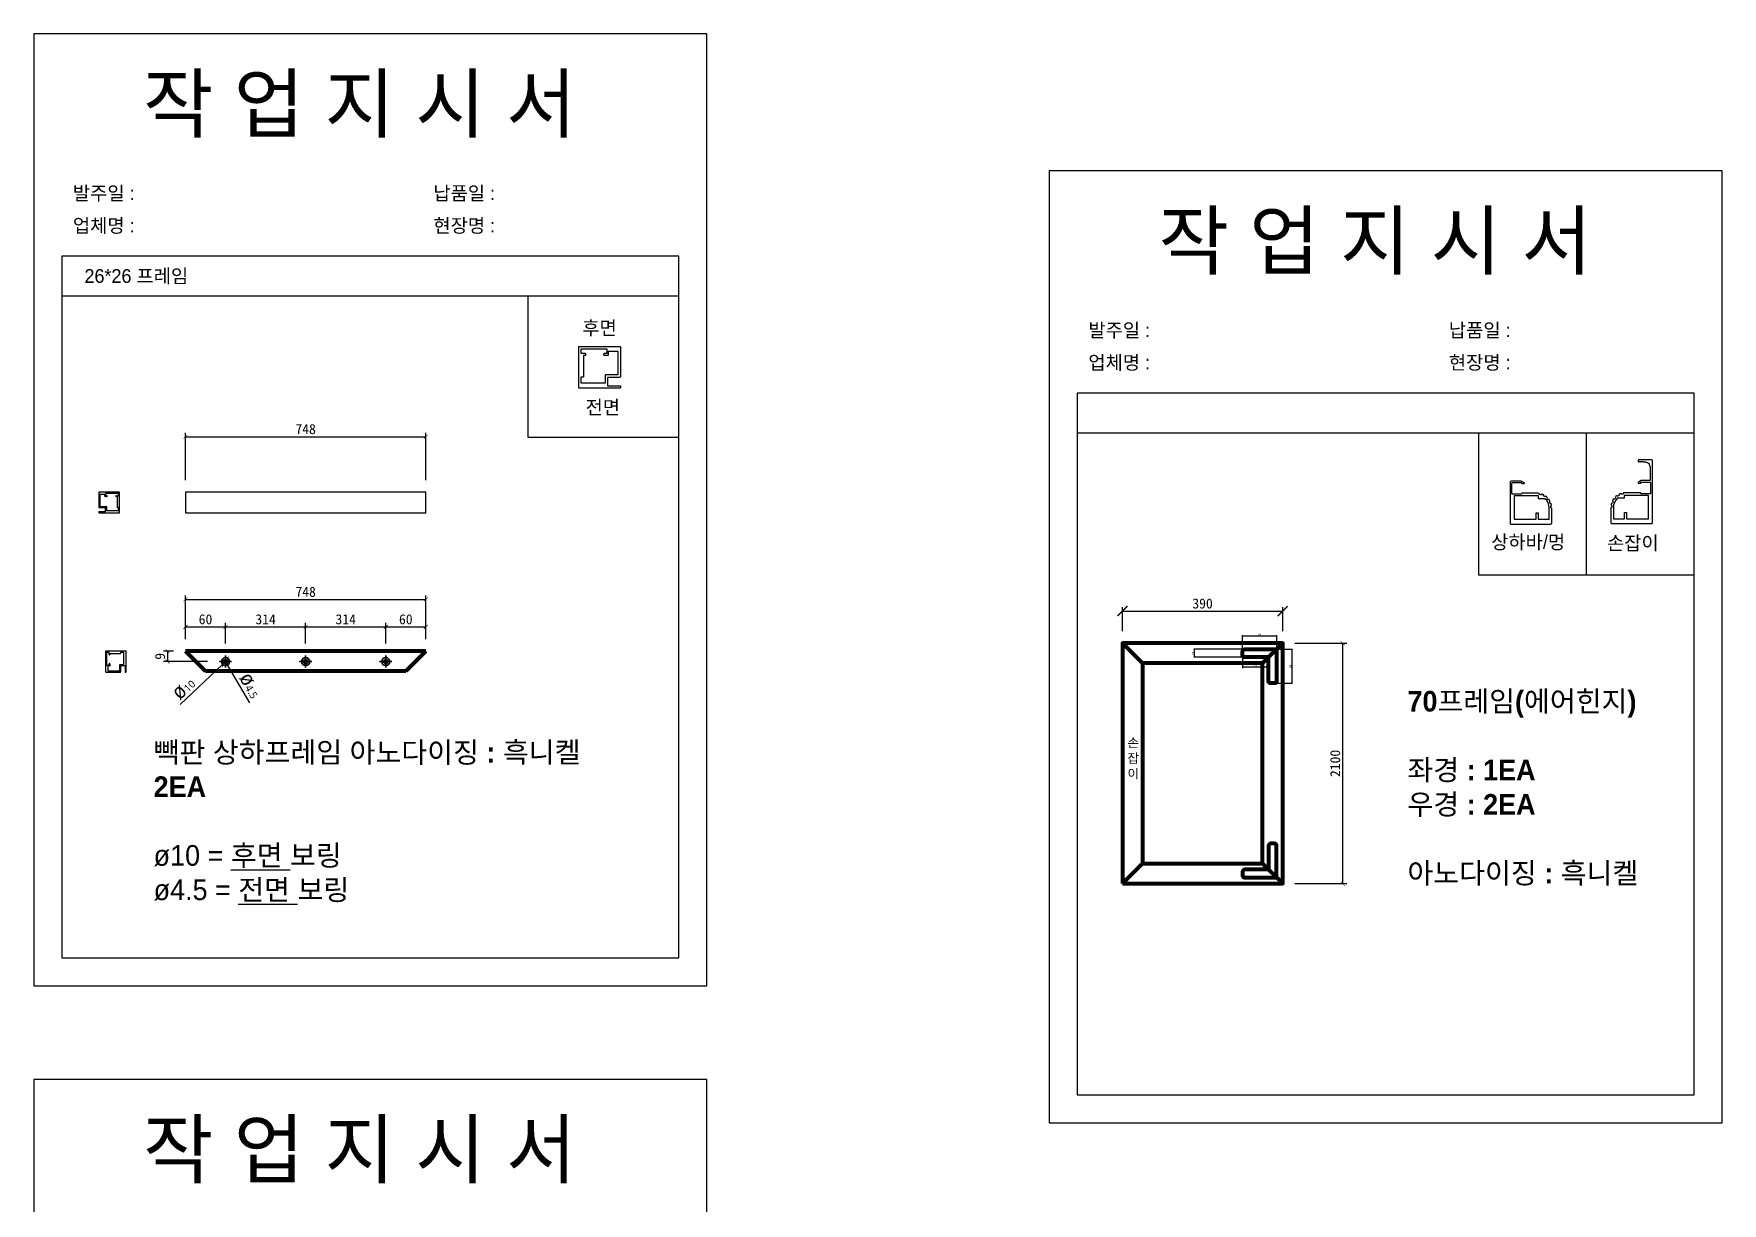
# Model space of a CAD drawing. Header units: millimetres. Extents: x -44117 to 256353, y -2095463 to 65325.
# Drawn here: x 122887 to 127102, y 25010 to 27929 of the extents above; entities that cross this region are included whole.
import ezdxf

# ---------------------------------------------------------------- set-up
doc = ezdxf.new("R2010")
doc.units = ezdxf.units.MM
doc.header["$LTSCALE"] = 10
doc.layers.add('Layer1', color=7, linetype='Continuous', lineweight=70)
doc.dimstyles.new('ISO-25', dxfattribs={"dimtxt": 2.5, "dimasz": 2.5, "dimexe": 1, "dimexo": 1, "dimtad": 1, "dimtxsty": 'Standard', "dimblk": 'ARCHTICK', "dimcen": 2.5, "dimadec": 0, "dimazin": 0, "dimtfac": 1, "dimtmove": 0, "dimatfit": 3, "dimfxl": 0, "dimarcsym": 0})

# ---------------------------------------------------------------- blocks, each defined once
blk = doc.blocks.new('_ArchTick')
at = {"color": 0, "linetype": 'ByBlock', "const_width": 0.15}
blk.add_lwpolyline([(-0.5, -0.5), (0.5, 0.5)], dxfattribs=at)
blk = doc.blocks.new('*D1861')
at = {"color": 0, "lineweight": -2}
for p, q in [((123265.8, 26418.1), (123265.8, 26458.7)), ((123265.8, 26448.7), (123365.8, 26448.7)), ((123365.8, 26407.1), (123365.8, 26458.7))]:
    blk.add_line(p, q, dxfattribs=at)
at = {"layer": 'Defpoints', "color": 0}
for p in [(123365.8, 26448.7), (123265.8, 26388.1), (123365.8, 26377.1)]:
    blk.add_point(p, dxfattribs=at)
at = {"color": 0, "lineweight": -2, "xscale": 10, "yscale": 10, "zscale": 10, "rotation": 180}
blk.add_blockref('_ArchTick', (123265.8, 26448.7), dxfattribs=at)
at = {"color": 0, "lineweight": -2, "xscale": 10, "yscale": 10, "zscale": 10}
blk.add_blockref('_ArchTick', (123365.8, 26448.7), dxfattribs=at)
at = {"color": 0, "insert": (123315.8, 26467.5), "char_height": 25, "attachment_point": 5}
blk.add_mtext('60', dxfattribs=at)
blk = doc.blocks.new('*D1862')
at = {"color": 0, "lineweight": -2}
for p, q in [((123265.8, 26418.1), (123265.8, 26527.3)), ((123265.8, 26517.3), (123865.8, 26517.3)), ((123865.8, 26418.1), (123865.8, 26527.3))]:
    blk.add_line(p, q, dxfattribs=at)
at = {"layer": 'Defpoints', "color": 0}
for p in [(123865.8, 26517.3), (123265.8, 26388.1), (123865.8, 26388.1)]:
    blk.add_point(p, dxfattribs=at)
at = {"color": 0, "lineweight": -2, "xscale": 10, "yscale": 10, "zscale": 10, "rotation": 180}
blk.add_blockref('_ArchTick', (123265.8, 26517.3), dxfattribs=at)
at = {"color": 0, "lineweight": -2, "xscale": 10, "yscale": 10, "zscale": 10}
blk.add_blockref('_ArchTick', (123865.8, 26517.3), dxfattribs=at)
at = {"color": 0, "insert": (123565.8, 26536), "char_height": 25, "attachment_point": 5}
blk.add_mtext('748', dxfattribs=at)
blk = doc.blocks.new('*D1863')
at = {"color": 0, "lineweight": -2}
for p, q in [((123252.8, 26255), (123358.5, 26355.2)), ((123373, 26369), (123358.5, 26355.2)), ((123373, 26369), (123373, 26369))]:
    blk.add_line(p, q, dxfattribs=at)
at = {"layer": 'Defpoints', "color": 0}
for p in [(123358.5, 26355.2), (123373, 26369)]:
    blk.add_point(p, dxfattribs=at)
at = {"color": 0, "lineweight": -2, "xscale": 10, "yscale": 10, "zscale": 10}
for p, rotation in [((123358.5, 26355.2), 43.48065296218906), ((123373, 26369), 223.4806529621891)]:
    blk.add_blockref('_ArchTick', p, dxfattribs=dict(at, rotation=rotation))
at = {"color": 0, "insert": (123259.7, 26297.2), "char_height": 25, "attachment_point": 5, "rotation": 43.4807}
blk.add_mtext('{\\fGulim|b0|i0|c129|p50;\\H1.4583x;ø\\fMalgun Gothic|b0|i0|c129|p50;\\H0.51429x;10}', dxfattribs=at)
blk = doc.blocks.new('*D1864')
at = {"color": 0, "lineweight": -2}
for p, q in [((123363.3, 26366.4), (123363.3, 26366.4)), ((123363.3, 26366.4), (123368.3, 26357.8)), ((123426.1, 26259.2), (123368.3, 26357.8))]:
    blk.add_line(p, q, dxfattribs=at)
at = {"layer": 'Defpoints', "color": 0}
for p in [(123363.3, 26366.4), (123368.3, 26357.8)]:
    blk.add_point(p, dxfattribs=at)
at = {"color": 0, "lineweight": -2, "xscale": 10, "yscale": 10, "zscale": 10}
for p, rotation in [((123363.3, 26366.4), 300.3861059706713), ((123368.3, 26357.8), 120.3861059706713)]:
    blk.add_blockref('_ArchTick', p, dxfattribs=dict(at, rotation=rotation))
at = {"color": 0, "insert": (123430, 26303.8), "char_height": 25, "attachment_point": 5, "rotation": 300.3861}
blk.add_mtext('{\\fGulim|b0|i0|c129|p50;\\H1.4583x;ø\\fMalgun Gothic|b0|i0|c129|p50;\\H0.51429x;4.5}', dxfattribs=at)
blk = doc.blocks.new('*D1868')
at = {"color": 0, "lineweight": -2}
for p, q in [((123365.8, 26407.1), (123365.8, 26458.7)), ((123365.8, 26448.7), (123565.8, 26448.7)), ((123565.8, 26407.1), (123565.8, 26458.7))]:
    blk.add_line(p, q, dxfattribs=at)
at = {"layer": 'Defpoints', "color": 0}
for p in [(123565.8, 26448.7), (123365.8, 26377.1), (123565.8, 26377.1)]:
    blk.add_point(p, dxfattribs=at)
at = {"color": 0, "lineweight": -2, "xscale": 10, "yscale": 10, "zscale": 10, "rotation": 180}
blk.add_blockref('_ArchTick', (123365.8, 26448.7), dxfattribs=at)
at = {"color": 0, "lineweight": -2, "xscale": 10, "yscale": 10, "zscale": 10}
blk.add_blockref('_ArchTick', (123565.8, 26448.7), dxfattribs=at)
at = {"color": 0, "insert": (123465.8, 26467.5), "char_height": 25, "attachment_point": 5}
blk.add_mtext('314', dxfattribs=at)
blk = doc.blocks.new('*D1869')
at = {"color": 0, "lineweight": -2}
for p, q in [((123565.8, 26407.1), (123565.8, 26458.7)), ((123565.8, 26448.7), (123765.8, 26448.7)), ((123765.8, 26407.1), (123765.8, 26458.7))]:
    blk.add_line(p, q, dxfattribs=at)
at = {"layer": 'Defpoints', "color": 0}
for p in [(123765.8, 26448.7), (123565.8, 26377.1), (123765.8, 26377.1)]:
    blk.add_point(p, dxfattribs=at)
at = {"color": 0, "lineweight": -2, "xscale": 10, "yscale": 10, "zscale": 10, "rotation": 180}
blk.add_blockref('_ArchTick', (123565.8, 26448.7), dxfattribs=at)
at = {"color": 0, "lineweight": -2, "xscale": 10, "yscale": 10, "zscale": 10}
blk.add_blockref('_ArchTick', (123765.8, 26448.7), dxfattribs=at)
at = {"color": 0, "insert": (123665.8, 26467.5), "char_height": 25, "attachment_point": 5}
blk.add_mtext('314', dxfattribs=at)
blk = doc.blocks.new('*D1870')
at = {"color": 0, "lineweight": -2}
for p, q in [((123765.8, 26407.1), (123765.8, 26458.7)), ((123765.8, 26448.7), (123865.8, 26448.7)), ((123865.8, 26418.1), (123865.8, 26458.7))]:
    blk.add_line(p, q, dxfattribs=at)
at = {"layer": 'Defpoints', "color": 0}
for p in [(123865.8, 26448.7), (123865.8, 26388.1), (123765.8, 26377.1)]:
    blk.add_point(p, dxfattribs=at)
at = {"color": 0, "lineweight": -2, "xscale": 10, "yscale": 10, "zscale": 10, "rotation": 180}
blk.add_blockref('_ArchTick', (123765.8, 26448.7), dxfattribs=at)
at = {"color": 0, "lineweight": -2, "xscale": 10, "yscale": 10, "zscale": 10}
blk.add_blockref('_ArchTick', (123865.8, 26448.7), dxfattribs=at)
at = {"color": 0, "insert": (123815.8, 26467.5), "char_height": 25, "attachment_point": 5}
blk.add_mtext('60', dxfattribs=at)
blk = doc.blocks.new('*D1885')
at = {"color": 0, "lineweight": -2}
for p, q in [((123235.8, 26388.1), (123211.2, 26388.1)), ((123221.2, 26388.1), (123221.2, 26362.1)), ((123320.8, 26362.1), (123211.2, 26362.1))]:
    blk.add_line(p, q, dxfattribs=at)
at = {"layer": 'Defpoints', "color": 0}
for p in [(123265.8, 26388.1), (123221.2, 26362.1), (123350.8, 26362.1)]:
    blk.add_point(p, dxfattribs=at)
at = {"color": 0, "lineweight": -2, "xscale": 10, "yscale": 10, "zscale": 10}
for p, rotation in [((123221.2, 26388.1), 90), ((123221.2, 26362.1), 270)]:
    blk.add_blockref('_ArchTick', p, dxfattribs=dict(at, rotation=rotation))
at = {"color": 0, "insert": (123202.5, 26375.1), "char_height": 25, "attachment_point": 5, "rotation": 90}
blk.add_mtext('9', dxfattribs=at)
blk = doc.blocks.new('*D1887')
at = {"color": 0, "lineweight": -2}
for p, q in [((123265.8, 26815), (123265.8, 26933.4)), ((123265.8, 26923.4), (123865.8, 26923.4)), ((123865.8, 26815), (123865.8, 26933.4))]:
    blk.add_line(p, q, dxfattribs=at)
at = {"layer": 'Defpoints', "color": 0}
for p in [(123865.8, 26923.4), (123265.8, 26785), (123865.8, 26785)]:
    blk.add_point(p, dxfattribs=at)
at = {"color": 0, "lineweight": -2, "xscale": 10, "yscale": 10, "zscale": 10, "rotation": 180}
blk.add_blockref('_ArchTick', (123265.8, 26923.4), dxfattribs=at)
at = {"color": 0, "lineweight": -2, "xscale": 10, "yscale": 10, "zscale": 10}
blk.add_blockref('_ArchTick', (123865.8, 26923.4), dxfattribs=at)
at = {"color": 0, "insert": (123565.8, 26942.2), "char_height": 25, "attachment_point": 5}
blk.add_mtext('748', dxfattribs=at)
blk = doc.blocks.new('*D1933')
at = {"color": 0, "lineweight": -2}
for p, q in [((125604.8, 26437.9), (125604.8, 26498.2)), ((125604.8, 26488.2), (126004.8, 26488.2)), ((126004.8, 26437.9), (126004.8, 26498.2))]:
    blk.add_line(p, q, dxfattribs=at)
at = {"layer": 'Defpoints', "color": 0}
for p in [(126004.8, 26488.2), (125604.8, 26407.9), (126004.8, 26407.9)]:
    blk.add_point(p, dxfattribs=at)
at = {"color": 0, "lineweight": -2, "xscale": 25, "yscale": 25, "zscale": 25, "rotation": 180}
blk.add_blockref('_ArchTick', (125604.8, 26488.2), dxfattribs=at)
at = {"color": 0, "lineweight": -2, "xscale": 25, "yscale": 25, "zscale": 25}
blk.add_blockref('_ArchTick', (126004.8, 26488.2), dxfattribs=at)
at = {"color": 0, "insert": (125804.8, 26506.9), "char_height": 25, "attachment_point": 5}
blk.add_mtext('390', dxfattribs=at)
blk = doc.blocks.new('*D1934')
at = {"color": 0, "lineweight": -2}
for p, q in [((126034.8, 26407.9), (126164.8, 26407.9)), ((126154.8, 25807.9), (126154.8, 26407.9)), ((126034.8, 25807.9), (126164.8, 25807.9))]:
    blk.add_line(p, q, dxfattribs=at)
at = {"layer": 'Defpoints', "color": 0}
for p in [(126004.8, 26407.9), (126154.8, 26407.9), (126004.8, 25807.9)]:
    blk.add_point(p, dxfattribs=at)
at = {"color": 0, "lineweight": -2, "xscale": 10, "yscale": 10, "zscale": 10}
for p, rotation in [((126154.8, 26407.9), 90), ((126154.8, 25807.9), 270)]:
    blk.add_blockref('_ArchTick', p, dxfattribs=dict(at, rotation=rotation))
at = {"color": 0, "insert": (126136, 26107.9), "char_height": 25, "attachment_point": 5, "rotation": 90}
blk.add_mtext('2100', dxfattribs=at)
blk = doc.blocks.new('*D2857')
at = {"color": 0, "lineweight": -2}
for p, q in [((125966.8, 26392.9), (125783, 26392.9)), ((125785, 26372.9), (125785, 26392.9)), ((125966.8, 26372.9), (125783, 26372.9))]:
    blk.add_line(p, q, dxfattribs=at)
at = {"layer": 'Defpoints', "color": 0}
for p in [(125785, 26392.9), (125969.8, 26392.9), (125969.8, 26372.9)]:
    blk.add_point(p, dxfattribs=at)
at = {"color": 0, "lineweight": -2, "xscale": 2, "yscale": 2, "zscale": 2}
for p, rotation in [((125785, 26392.9), 90), ((125785, 26372.9), 270)]:
    blk.add_blockref('_ArchTick', p, dxfattribs=dict(at, rotation=rotation))
at = {"color": 0, "insert": (125781.2, 26382.9), "char_height": 5, "attachment_point": 5, "rotation": 90}
blk.add_mtext('20', dxfattribs=at)
blk = doc.blocks.new('*D2858')
at = {"color": 0, "lineweight": -2}
for p, q in [((125904.8, 26390.9), (125904.8, 26427.8)), ((125989.8, 26425.8), (125904.8, 26425.8)), ((125989.8, 26395.9), (125989.8, 26427.8))]:
    blk.add_line(p, q, dxfattribs=at)
at = {"layer": 'Defpoints', "color": 0}
for p in [(125904.8, 26425.8), (125904.8, 26387.9), (125989.8, 26392.9)]:
    blk.add_point(p, dxfattribs=at)
at = {"color": 0, "lineweight": -2, "xscale": 2, "yscale": 2, "zscale": 2, "rotation": 180}
blk.add_blockref('_ArchTick', (125904.8, 26425.8), dxfattribs=at)
at = {"color": 0, "lineweight": -2, "xscale": 2, "yscale": 2, "zscale": 2}
blk.add_blockref('_ArchTick', (125989.8, 26425.8), dxfattribs=at)
at = {"color": 0, "insert": (125947.3, 26429.6), "char_height": 5, "attachment_point": 5}
blk.add_mtext('85', dxfattribs=at)
blk = doc.blocks.new('*D2859')
at = {"color": 0, "lineweight": -2}
for p, q in [((125992.8, 26392.9), (126029.7, 26392.9)), ((126027.7, 26392.9), (126027.7, 26307.9)), ((125982.8, 26307.9), (126029.7, 26307.9))]:
    blk.add_line(p, q, dxfattribs=at)
at = {"layer": 'Defpoints', "color": 0}
for p in [(125989.8, 26392.9), (125979.8, 26307.9), (126027.7, 26307.9)]:
    blk.add_point(p, dxfattribs=at)
at = {"color": 0, "lineweight": -2, "xscale": 2, "yscale": 2, "zscale": 2}
for p, rotation in [((126027.7, 26392.9), 90), ((126027.7, 26307.9), 270)]:
    blk.add_blockref('_ArchTick', p, dxfattribs=dict(at, rotation=rotation))
at = {"color": 0, "insert": (126023.9, 26350.4), "char_height": 5, "attachment_point": 5, "rotation": 90}
blk.add_mtext('85', dxfattribs=at)
blk = doc.blocks.new('*D2860')
at = {"color": 0, "lineweight": -2}
for p, q in [((125904.8, 26374.9), (125904.8, 26345.9)), ((125969.8, 26347.9), (125904.8, 26347.9)), ((125969.8, 26369.9), (125969.8, 26345.9))]:
    blk.add_line(p, q, dxfattribs=at)
at = {"layer": 'Defpoints', "color": 0}
for p in [(125904.8, 26377.9), (125904.8, 26347.9), (125969.8, 26372.9)]:
    blk.add_point(p, dxfattribs=at)
at = {"color": 0, "lineweight": -2, "xscale": 2, "yscale": 2, "zscale": 2, "rotation": 180}
blk.add_blockref('_ArchTick', (125904.8, 26347.9), dxfattribs=at)
at = {"color": 0, "lineweight": -2, "xscale": 2, "yscale": 2, "zscale": 2}
blk.add_blockref('_ArchTick', (125969.8, 26347.9), dxfattribs=at)
at = {"color": 0, "insert": (125937.3, 26351.6), "char_height": 5, "attachment_point": 5}
blk.add_mtext('65', dxfattribs=at)

msp = doc.modelspace()

# ---------------------------------------------------------------- linework, layer by layer
for p, q in [((124497.04902, 27373.7559), (122957.04902, 27373.7559)), ((124497.04902, 27273.7559), (122957.04902, 27273.7559)), ((124253.49343, 27130.67253), (124253.49343, 27142.67253)), ((124253.49343, 27142.67253), (124317.49343, 27142.67253)), ((124264.29343, 27130.67253), (124253.49343, 27130.67253)), ((124259.49343, 27126.67253), (124264.29343, 27126.67253)), ((124259.49343, 27126.67253), (124259.49343, 27072.67253)), ((124265.49343, 27127.87253), (124265.49343, 27129.47253)), ((124309.49343, 27129.47253), (124309.49343, 27127.87253)), ((124317.49343, 27130.67253), (124310.69343, 27130.67253)), ((124310.69343, 27126.67253), (124320.29343, 27126.67253)), ((124317.49343, 27142.67253), (124317.49343, 27130.67253)), ((124321.49343, 27127.87253), (124321.49343, 27136.67253)), ((124321.49343, 27136.67253), (124345.49343, 27136.67253)), ((124345.49343, 27136.67253), (124345.49343, 27077.47253)), ((124253.49343, 27056.67253), (124253.49343, 27072.67253)), ((124253.49343, 27072.67253), (124259.49343, 27072.67253)), ((124313.49343, 27076.27253), (124313.49343, 27071.47253)), ((124313.49343, 27071.47253), (124313.49343, 27056.67253)), ((124313.49343, 27071.47253), (124313.49343, 27071.47253)), ((124319.49343, 27077.47253), (124314.69343, 27077.47253)), ((124345.49343, 27077.47253), (124319.49343, 27077.47253)), ((124313.49343, 27056.67253), (124253.49343, 27056.67253)), ((127032.07066, 27032.03209), (125492.07066, 27032.03209)), ((127032.07066, 26932.03209), (125492.07066, 26932.03209)), ((126762.79088, 26932.03209), (126762.79088, 26579.01352)), ((123064.2862, 26779.00252), (123052.2862, 26779.00252)), ((123052.2862, 26779.00252), (123052.2862, 26749.40252)), ((123064.2862, 26774.60252), (123064.2862, 26779.00252)), ((123069.6862, 26774.00252), (123064.8862, 26774.00252)), ((123098.2862, 26782.00252), (123066.2862, 26782.00252)), ((123066.2862, 26782.00252), (123066.2862, 26776.00252)), ((123066.2862, 26776.00252), (123069.6862, 26776.00252)), ((123070.2862, 26775.40252), (123070.2862, 26774.60252)), ((123092.2862, 26774.60252), (123092.2862, 26775.40252)), ((123092.8862, 26776.00252), (123098.2862, 26776.00252)), ((123095.2862, 26774.00252), (123092.8862, 26774.00252)), ((123095.2862, 26774.00252), (123095.2862, 26747.00252)), ((123098.2862, 26776.00252), (123098.2862, 26782.00252)), ((123865.78461, 26785.00252), (123265.78461, 26785.00252)), ((123265.78461, 26785.00252), (123265.78461, 26733.00252)), ((123865.78461, 26733.00252), (123865.78461, 26785.00252)), ((123052.2862, 26749.40252), (123065.2862, 26749.40252)), ((123065.2862, 26749.40252), (123067.6862, 26749.40252)), ((123068.2862, 26748.80252), (123068.2862, 26746.40252)), ((123068.2862, 26746.40252), (123068.2862, 26739.00252)), ((123068.2862, 26746.40252), (123068.2862, 26746.40252)), ((123068.2862, 26739.00252), (123098.2862, 26739.00252)), ((123098.2862, 26747.00252), (123095.2862, 26747.00252)), ((123098.2862, 26739.00252), (123098.2862, 26747.00252)), ((123265.78461, 26733.00252), (123865.78461, 26733.00252)), ((123074.88909, 26385.0841), (123068.88909, 26385.0841)), ((123068.88909, 26385.0841), (123068.88909, 26353.0841)), ((123068.88909, 26353.0841), (123074.88909, 26353.0841)), ((123076.28909, 26351.0841), (123071.88909, 26351.0841)), ((123071.88909, 26351.0841), (123071.88909, 26339.0841)), ((123074.88909, 26379.6841), (123074.88909, 26385.0841)), ((123074.88909, 26353.0841), (123074.88909, 26356.4841)), ((123076.28909, 26379.0841), (123075.48909, 26379.0841)), ((123075.48909, 26357.0841), (123076.28909, 26357.0841)), ((123076.88909, 26382.0841), (123076.88909, 26379.6841)), ((123076.88909, 26382.0841), (123103.88909, 26382.0841)), ((123076.88909, 26356.4841), (123076.88909, 26351.6841)), ((123101.48909, 26352.0841), (123101.48909, 26354.4841)), ((123101.48909, 26339.0841), (123101.48909, 26352.0841)), ((123102.08909, 26355.0841), (123104.48909, 26355.0841)), ((123111.88909, 26385.0841), (123103.88909, 26385.0841)), ((123103.88909, 26385.0841), (123103.88909, 26382.0841)), ((123104.48909, 26355.0841), (123111.88909, 26355.0841)), ((123104.48909, 26355.0841), (123104.48909, 26355.0841)), ((123111.88909, 26355.0841), (123111.88909, 26385.0841)), ((123071.88909, 26339.0841), (123101.48909, 26339.0841))]:
    msp.add_line(p, q)
at = {"lineweight": 30}
for p, q in [((123365.78461, 26377.0841), (123365.78461, 26347.0841)), ((123565.78461, 26377.0841), (123565.78461, 26347.0841)), ((123765.78461, 26377.0841), (123765.78461, 26347.0841))]:
    msp.add_line(p, q, dxfattribs=at)
for points in [[(122887.04902, 25552.92562), (124567.04902, 25552.92562), (124567.04902, 27928.92562), (122887.04902, 27928.92562)], [(125422.07066, 25211.20181), (127102.07066, 25211.20181), (127102.07066, 27587.20181), (125422.07066, 27587.20181)], [(124497.04902, 27273.7559), (124120.10026, 27273.7559), (124120.10026, 26922.14894), (124497.04902, 26922.14894)], [(127032.07066, 26932.03209), (126493.5111, 26932.03209), (126493.5111, 26579.01352), (127032.07066, 26579.01352)], [(122887.04902, 22943.42861), (124567.04902, 22943.42861), (124567.04902, 25319.42861), (122887.04902, 25319.42861)]]:
    msp.add_lwpolyline(points, close=True)
for points in [[(122957.04902, 27373.7559), (122957.04902, 25622.92562), (124497.04902, 25622.92562), (124497.04902, 27373.7559)], [(125492.07066, 27032.03209), (125492.07066, 25281.20181), (127032.07066, 25281.20181), (127032.07066, 27032.03209)]]:
    msp.add_lwpolyline(points)
for points in [[(124350.29343, 27050.67305, -0.4142135624), (124351.49343, 27049.47305), (124351.49343, 27045.87253, -0.4142135624), (124350.29343, 27044.67253), (124249.49343, 27044.67253, -0.4142135624), (124247.49343, 27046.67253), (124247.49343, 27146.67253, -0.4142135624), (124249.49343, 27148.67253), (124349.49343, 27148.67253, -0.4142135624), (124351.49343, 27146.67253), (124351.49343, 27073.47253, -0.4142135624), (124349.49343, 27071.47253), (124319.49343, 27071.47253), (124319.49343, 27050.67253), (124350.29343, 27050.67253)], [(123049.8862, 26736.00278, 0.4142135624), (123049.2862, 26735.40278), (123049.2862, 26733.60252, 0.4142135624), (123049.8862, 26733.00252), (123100.2862, 26733.00252, 0.4142135624), (123101.2862, 26734.00252), (123101.2862, 26784.00252, 0.4142135624), (123100.2862, 26785.00252), (123050.2862, 26785.00252, 0.4142135624), (123049.2862, 26784.00252), (123049.2862, 26747.40252, 0.4142135624), (123050.2862, 26746.40252), (123065.2862, 26746.40252), (123065.2862, 26736.00252), (123049.8862, 26736.00252)], [(123114.88884, 26336.6841, 0.4142135624), (123115.48884, 26336.0841), (123117.28909, 26336.0841, 0.4142135624), (123117.88909, 26336.6841), (123117.88909, 26387.0841, 0.4142135624), (123116.88909, 26388.0841), (123066.88909, 26388.0841, 0.4142135624), (123065.88909, 26387.0841), (123065.88909, 26337.0841, 0.4142135624), (123066.88909, 26336.0841), (123103.48909, 26336.0841, 0.4142135624), (123104.48909, 26337.0841), (123104.48909, 26352.0841), (123114.88909, 26352.0841), (123114.88909, 26336.6841)]]:
    msp.add_lwpolyline(points, format="xyb")
at = {"color": 7}
for points in [[(126900.68379, 26861.21033, 0.2301863539), (126902.78238, 26861.21033, -0.2466321039), (126904.64218, 26861.23219, 0.118515719), (126905.73309, 26860.96992), (126907.76092, 26860.96992, -0.4173893777), (126921.83168, 26847.05074), (126921.83168, 26813.76343), (126900.0293, 26813.76343), (126892.66514, 26809.70607, 0.855700792), (126893.03168, 26807.36343), (126897.83168, 26807.36343, 0.4142135624), (126899.03168, 26808.56343), (126899.03168, 26808.96343, -0.4142135624), (126899.83168, 26809.76343), (126921.83168, 26809.76343, -0.4142135624), (126923.03168, 26808.56343), (126923.03168, 26782.16343, -0.4142135624), (126921.83168, 26780.96343), (126899.83168, 26780.96343, -0.4142135624), (126899.03168, 26781.76343), (126899.03168, 26782.16342, 0.4142135624), (126897.83168, 26783.36342), (126860.64181, 26783.36342, 0.0308511276), (126856.11347, 26783.08375, 0.4241230691), (126855.07591, 26781.70515, -0.4043730092), (126854.11825, 26780.3392, 0.022416536), (126851.12047, 26779.6195, -0.4043730092), (126849.64706, 26780.4018, 0.424123069), (126848.09671, 26781.1591, 0.022416536), (126845.0497, 26779.89698, 0.4241230691), (126844.48893, 26778.26523, -0.4043730092), (126844.00025, 26776.67021, 0.022416536), (126841.37158, 26775.05936, -0.4043730092), (126839.72855, 26775.34806, 0.424123069), (126838.02006, 26775.58921, 0.022416536), (126835.5122, 26773.4473, 0.4241230691), (126835.48311, 26771.72212, -0.4043730092), (126835.51123, 26770.05415, 0.022416536), (126833.50901, 26767.70984, -0.4043730092), (126831.85717, 26767.47669, 0.424123069), (126830.15779, 26767.17809, 0.022416536), (126828.43456, 26764.36603, 0.4241230691), (126828.94, 26762.7163, -0.4043730092), (126829.48218, 26761.13866, 0.022416536), (126828.30238, 26758.29037, -0.4043730092), (126826.80344, 26757.55818, 0.4241230691), (126825.2795, 26756.74905, 0.022416536), (126824.50958, 26753.54212, 0.424123069), (126825.50009, 26752.12933, -0.4043730092), (126826.50325, 26750.79644, 0.022416536), (126826.26136, 26747.72298, -0.4043730092), (126825.06204, 26746.56342), (126825.04181, 26746.56342, 0.4142135624), (126823.84181, 26745.36342), (126823.84181, 26708.56992, 0.4142135624), (126825.84181, 26706.56992), (126925.83168, 26706.56992, 0.4142135624), (126927.83168, 26708.56992), (126927.83168, 26863.76992, 0.4142135624), (126925.83168, 26865.76992), (126893.83168, 26865.76992, 0.4142135624), (126891.83168, 26863.76992), (126891.83168, 26862.96992, 0.4142135624), (126893.83168, 26860.96992, 0.1244779229), (126894.78238, 26861.21033, -0.2466321039), (126896.64218, 26861.23219, 0.2404082058), (126898.824, 26861.23219, -0.2466321039), (126900.68379, 26861.21033)], [(126857.03168, 26776.96342), (126857.03168, 26769.76342), (126840.99696, 26769.76342, 0.2205202393), (126830.24181, 26746.56342), (126830.24181, 26718.56342), (126857.83168, 26718.56342), (126857.83168, 26733.76342, -0.4142135624), (126858.63168, 26734.56342), (126862.23168, 26734.56342, -0.4142135624), (126863.03168, 26733.76342), (126863.03168, 26718.56342), (126917.83168, 26718.56342), (126917.83168, 26776.96342), (126857.03168, 26776.96342)], [(126857.03168, 26776.96342), (126857.03168, 26769.76342), (126840.99696, 26769.76342, 0.2205202393), (126830.24181, 26746.56342), (126830.24181, 26718.56342), (126857.83168, 26718.56342), (126857.83168, 26733.76342, -0.4142135624), (126858.63168, 26734.56342), (126862.23168, 26734.56342, -0.4142135624), (126863.03168, 26733.76342), (126863.03168, 26718.56342), (126917.83168, 26718.56342), (126917.83168, 26776.96342), (126857.03168, 26776.96342)]]:
    msp.add_lwpolyline(points, format="xyb", close=True, dxfattribs=at)
for points in [[(126574.43161, 26705.46679), (126674.42148, 26705.46679, 0.4142135624), (126676.42148, 26707.46679), (126676.42148, 26744.26029, 0.4142135624), (126675.22148, 26745.46029), (126675.20125, 26745.46029, -0.4043730092), (126674.00193, 26746.61984, 0.022416536), (126673.76005, 26749.6933, -0.4043730092), (126674.7632, 26751.02619, 0.424123069), (126675.75371, 26752.43898, 0.022416536), (126674.98379, 26755.64591, 0.424123069), (126673.45985, 26756.45504, -0.4043730092), (126671.96091, 26757.18723, 0.022416536), (126670.78111, 26760.03552, -0.4043730092), (126671.32329, 26761.61317, 0.424123069), (126671.82874, 26763.26289, 0.022416536), (126670.10551, 26766.07495, 0.424123069), (126668.40612, 26766.37355, -0.4043730092), (126666.75428, 26766.60671, 0.022416536), (126664.75206, 26768.95101, -0.4043730092), (126664.78018, 26770.61898, 0.4241230691), (126664.75109, 26772.34416, 0.022416536), (126662.24323, 26774.48608, 0.424123069), (126660.53474, 26774.24493, -0.4043730092), (126658.89171, 26773.95622, 0.022416536), (126656.26305, 26775.56707, -0.4043730092), (126655.77436, 26777.16209, 0.424123069), (126655.21359, 26778.79385, 0.022416536), (126652.16658, 26780.05596, 0.4241230691), (126650.61623, 26779.29866, -0.4043730092), (126649.14283, 26778.51636, 0.022416536), (126646.14504, 26779.23607, -0.4043730092), (126645.18738, 26780.60201, 0.424123069), (126644.14982, 26781.98061, 0.0308511276), (126639.62148, 26782.26029), (126602.43161, 26782.26029, 0.4142135624), (126601.23161, 26781.06029), (126601.23161, 26780.66029, -0.4142135624), (126600.43161, 26779.86029), (126578.43161, 26779.86029, -0.4142135624), (126577.23161, 26781.06029), (126577.23161, 26807.46029, -0.4142135624), (126578.43161, 26808.66029), (126600.43161, 26808.66029, -0.4142135624), (126601.23161, 26807.86029), (126601.23161, 26807.46029, 0.4142135624), (126602.43161, 26806.26029), (126607.23161, 26806.26029, 0.855700792), (126607.59816, 26808.60294), (126600.23399, 26812.66029), (126576.43161, 26812.66029, 0.4142135624), (126572.43161, 26808.66029), (126572.43161, 26707.46679, 0.4142135623), (126574.43161, 26705.46679)], [(126643.23161, 26768.66029), (126643.23161, 26775.86029), (126582.43161, 26775.86029), (126582.43161, 26717.46029), (126637.23161, 26717.46029), (126637.23161, 26732.66029, -0.4142135624), (126638.03161, 26733.46029), (126641.63161, 26733.46029, -0.4142135624), (126642.43161, 26732.66029), (126642.43161, 26717.46029), (126670.02148, 26717.46029), (126670.02148, 26745.46029, 0.2205202393), (126659.26633, 26768.66029), (126643.23161, 26768.66029)]]:
    msp.add_lwpolyline(points, format="xyb", close=True)
at = {"lineweight": 30}
for points in [[(123380.78461, 26362.0841), (123350.78461, 26362.0841)], [(123580.78461, 26362.0841), (123550.78461, 26362.0841)], [(123780.78461, 26362.0841), (123750.78461, 26362.0841)]]:
    msp.add_lwpolyline(points, close=True, dxfattribs=at)
for centre, radius in [((123365.78461, 26362.0841), 10), ((123365.78461, 26362.0841), 5), ((123565.78461, 26362.0841), 10), ((123565.78461, 26362.0841), 5), ((123765.78461, 26362.0841), 10), ((123765.78461, 26362.0841), 5)]:
    msp.add_circle(centre, radius, dxfattribs=at)
for centre, radius, start, end in [((124264.29343, 27129.47253), 1.2, 360, 90), ((124264.29343, 27127.87253), 1.2, 270, 0), ((124310.69343, 27129.47253), 1.2, 90, 180), ((124310.69343, 27127.87253), 1.2, 180, 270), ((124320.29343, 27127.87253), 1.2, 270, 0), ((124314.69343, 27076.27253), 1.2, 90, 180), ((123064.8862, 26774.60252), 0.6, 180, 270), ((123069.6862, 26775.40252), 0.6, 0, 90), ((123069.6862, 26774.60252), 0.6, 270, 0), ((123092.8862, 26775.40252), 0.6, 90, 180), ((123092.8862, 26774.60252), 0.6, 180, 270), ((123067.6862, 26748.80252), 0.6, 0, 90), ((123075.48909, 26379.6841), 0.6, 180, 270), ((123075.48909, 26356.4841), 0.6, 90, 180), ((123076.28909, 26379.6841), 0.6, 270, 0), ((123076.28909, 26356.4841), 0.6, 0, 90), ((123076.28909, 26351.6841), 0.6, 270, 0), ((123102.08909, 26354.4841), 0.6, 90, 180)]:
    msp.add_arc(centre, radius, start, end)
at = {"layer": 'Layer1'}
for p, q in [((123315.78461, 26338.0841), (123265.78461, 26388.0841)), ((123815.78461, 26338.0841), (123865.78461, 26388.0841)), ((125654.77249, 26357.91428), (125604.77249, 26407.91428)), ((125954.77249, 26357.91428), (126004.77249, 26407.91428)), ((126004.77249, 26407.91428), (125954.77249, 26357.91428)), ((125654.77249, 25857.91428), (125604.77249, 25807.91428)), ((126004.77249, 25807.91428), (125954.77249, 25857.91428))]:
    msp.add_line(p, q, dxfattribs=at)
for points in [[(123865.78461, 26388.0841), (123265.78461, 26388.0841)], [(123815.78461, 26338.0841), (123315.78461, 26338.0841)]]:
    msp.add_lwpolyline(points, dxfattribs=at)
for points in [[(125604.77249, 25807.91428), (126004.77249, 25807.91428), (126004.77249, 26407.91428), (125604.77249, 26407.91428)], [(125654.77249, 25857.91428), (125954.77249, 25857.91428), (125954.77249, 26357.91428), (125654.77249, 26357.91428)]]:
    msp.add_lwpolyline(points, close=True, dxfattribs=at)
for points in [[(125984.77249, 26307.91428), (125974.77249, 26307.91428, -0.4142135624), (125969.77249, 26312.91428), (125969.77249, 26372.91428), (125909.77249, 26372.91428, -0.4142135624), (125904.77249, 26377.91428), (125904.77249, 26387.91428, -0.4142135624), (125909.77249, 26392.91428), (125989.77249, 26392.91428), (125989.77249, 26312.91428, -0.4142135624)], [(125984.77249, 25907.91428), (125974.77249, 25907.91428, 0.4142135624), (125969.77249, 25902.91428), (125969.77249, 25842.91428), (125909.77249, 25842.91428, 0.4142135624), (125904.77249, 25837.91428), (125904.77249, 25827.91428, 0.4142135624), (125909.77249, 25822.91428), (125989.77249, 25822.91428), (125989.77249, 25902.91428, 0.4142135624)]]:
    msp.add_lwpolyline(points, format="xyb", close=True, dxfattribs=at)

# ---------------------------------------------------------------- texts
at = {"attachment_point": 1}
for s, width, heights, insert, char_height in [('{\\fGulim|b0|i0|c129|p50;작 업 지 시 서}', 3307.3198183, [-155.84554], (123159.85562, 27824.76311), 140), ('{\\fGulim|b0|i0|c129|p50;발주일 :}', 3307.3198183, [-38.18216], (122984.64627, 27548.04269), 34.3), ('{\\fGulim|b0|i0|c129|p50;납품일 :}', 3307.3198183, [-37.67976], (123884.62425, 27548.04269), 34.3), ('{\\fGulim|b0|i0|c129|p50;작 업 지 시 서}', 3307.3198183, [-155.84554], (125694.87727, 27483.0393), 140), ('{\\fGulim|b0|i0|c129|p50;업체명 : }', 3307.3198183, [-38.2735], (122984.64627, 27467.38651), 34.3), ('{\\fGulim|b0|i0|c129|p50;현장명 : }', 3307.3198183, [-38.2735], (123884.62425, 27467.38651), 34.3), ('{\\fGulim|b0|i0|c129|p50;26*26 프레임}', 3307.3198183, [-38.22783], (123013.60885, 27341.51794), 34.3), ('{\\fGulim|b0|i0|c129|p50;후면}', 3307.3198183, [-38.18216], (124256.34551, 27212.04764), 34.3), ('{\\fGulim|b0|i0|c129|p50;발주일 :}', 3307.3198183, [-38.18216], (125519.66791, 27206.31888), 34.3), ('{\\fGulim|b0|i0|c129|p50;납품일 :}', 3307.3198183, [-37.67976], (126419.64589, 27206.31888), 34.3), ('{\\fGulim|b0|i0|c129|p50;업체명 : }', 3307.3198183, [-38.2735], (125519.66791, 27125.6627), 34.3), ('{\\fGulim|b0|i0|c129|p50;현장명 : }', 3307.3198183, [-38.2735], (126419.64589, 27125.6627), 34.3), ('{\\fGulim|b0|i0|c129|p50;전면}', 3307.3198183, [-37.08602], (124264.53937, 27013.68794), 34.3), ('{\\fGulim|b0|i0|c129|p50;상하바/멍}', 3307.3198183, [-41.60759], (126525.23844, 26677.47063), 34.3), ('{\\fGulim|b0|i0|c129|p50;손잡이}', 3307.3198183, [-38.18216], (126814.31358, 26674.98387), 34.3), ('{\\fGulim|b1|i0|c129|p50;70프레임(에어힌지)\\P\\P좌경 : 1EA\\P우경 : 2EA\\P\\P아노다이징 : 흑니켈}', 3307.3198183, [-496.53333], (126316.24981, 26288.85909), 51.45), ('{\\fGulim|b1|i0|c129|p50;빽판 상하프레임 아노다이징 : 흑니켈\\P2EA\\P\\fGulim|b0|i0|c129|p50;\\Pø10 = \\fGulim|b1|i0|c129|p50;\\L후면\\fGulim|b0|i0|c129|p50;\\l 보링\\Pø4.5 = \\fGulim|b1|i0|c129|p50;\\L전면\\fGulim|b0|i0|c129|p50;\\l 보링}', 3307.3198183, [-411.84859], (123186.21423, 26161.38019), 51.45), ('{\\fGulim|b0|i0|c129|p50;손\\P잡\\P이}', 291.2862081, [-105.28252], (125617.21281, 26171.10922), 23.205), ('{\\fGulim|b0|i0|c129|p50;작 업 지 시 서}', 3307.3198183, [-155.84554], (123159.85562, 25215.2661), 140)]:
    msp.add_mtext_dynamic_manual_height_columns(s, width=width, gutter_width=12.5, heights=heights, dxfattribs=dict(at, insert=insert, char_height=char_height))

# ---------------------------------------------------------------- dimensions: what is measured, and where the dimension line sits
for base, p1, p2, text, override, picture, middle in [((123865.78461, 26923.44856), (123265.78461, 26785.00252), (123865.78461, 26785.00252), '748', {"dimscale": 10, "dimasz": 1, "dimexo": 3}, '*D1887', (123565.78461, 26942.19856)), ((123865.78461, 26517.2737), (123265.78461, 26388.0841), (123865.78461, 26388.0841), '748', {"dimscale": 10, "dimasz": 1, "dimexo": 3}, '*D1862', (123565.78461, 26536.0237)), ((126004.77249, 26488.17408), (125604.77249, 26407.91428), (126004.77249, 26407.91428), '390', {"dimscale": 10, "dimexo": 3}, '*D1933', (125804.77249, 26506.92408)), ((123365.78461, 26448.74816), (123265.78461, 26388.0841), (123365.78461, 26377.0841), '60', {"dimscale": 10, "dimasz": 1, "dimexo": 3}, '*D1861', (123315.78461, 26467.49816)), ((123565.78461, 26448.74816), (123365.78461, 26377.0841), (123565.78461, 26377.0841), '314', {"dimscale": 10, "dimasz": 1, "dimexo": 3, "dimtxsty": 'Standard'}, '*D1868', (123465.78461, 26467.49816)), ((123765.78461, 26448.74816), (123565.78461, 26377.0841), (123765.78461, 26377.0841), '314', {"dimscale": 10, "dimasz": 1, "dimexo": 3, "dimtxsty": 'Standard', "dimtmove": 1}, '*D1869', (123665.78461, 26467.49816)), ((123865.78461, 26448.74816), (123765.78461, 26377.0841), (123865.78461, 26388.0841), '60', {"dimscale": 10, "dimasz": 1, "dimexo": 3, "dimtmove": 1}, '*D1870', (123815.78461, 26467.49816))]:
    dim = msp.add_linear_dim(base=base, p1=p1, p2=p2, text=text, dimstyle='ISO-25', override=override)
    dim.commit()
    dim.dimension.update_dxf_attribs({"geometry": picture, "text_midpoint": middle})
at = {"color": 242, "true_color": 0xcd2027}
for base, p1, p2, picture, middle in [((125904.77249, 26425.83482), (125989.77249, 26392.91428), (125904.77249, 26387.91428), '*D2858', (125947.27249, 26429.58482)), ((125904.77249, 26347.86629), (125969.77249, 26372.91428), (125904.77249, 26377.91428), '*D2860', (125937.27249, 26351.61629))]:
    dim = msp.add_linear_dim(base=base, p1=p1, p2=p2, dimstyle='ISO-25', override={"dimscale": 2, "dimasz": 1, "dimexo": 1.5}, dxfattribs=at)
    dim.commit()
    dim.dimension.update_dxf_attribs({"geometry": picture, "text_midpoint": middle})
dim = msp.add_linear_dim(base=(123221.23311, 26362.0841), p1=(123265.78461, 26388.0841), p2=(123350.78461, 26362.0841), angle=90, text='9', dimstyle='ISO-25', override={"dimscale": 10, "dimasz": 1, "dimexo": 3})
dim.commit()
dim.dimension.update_dxf_attribs({"geometry": '*D1885', "text_midpoint": (123221.23311, 26375.0841), "dimtype": 160})
for base, p1, p2, picture, middle in [((125784.98985, 26392.91428), (125969.77249, 26372.91428), (125969.77249, 26392.91428), '*D2857', (125781.23985, 26382.91428)), ((126027.69952, 26307.91428), (125989.77249, 26392.91428), (125979.77249, 26307.91428), '*D2859', (126023.94952, 26350.41428))]:
    dim = msp.add_linear_dim(base=base, p1=p1, p2=p2, angle=90, dimstyle='ISO-25', override={"dimscale": 2, "dimasz": 1, "dimexo": 1.5}, dxfattribs=at)
    dim.commit()
    dim.dimension.update_dxf_attribs({"geometry": picture, "text_midpoint": middle})
dim = msp.add_linear_dim(base=(126154.77086, 26407.91428), p1=(126004.77249, 25807.91428), p2=(126004.77249, 26407.91428), angle=90, text='2100', dimstyle='ISO-25', override={"dimscale": 10, "dimasz": 1, "dimexo": 3, "dimtxsty": 'Standard'})
dim.commit()
dim.dimension.update_dxf_attribs({"geometry": '*D1934', "text_midpoint": (126136.02086, 26107.91428)})
for p1, p2, text, picture, middle in [((123373.04068, 26368.9652), (123358.52854, 26355.20301), '{\\fGulim|b0|i0|c129|p50;\\H1.4583x;ø\\fMalgun Gothic|b0|i0|c129|p50;\\H0.51429x;10}', '*D1863', (123277.53247, 26278.39257)), ((123363.25549, 26366.39729), (123368.31373, 26357.77092), '{\\fGulim|b0|i0|c129|p50;\\H1.4583x;ø\\fMalgun Gothic|b0|i0|c129|p50;\\H0.51429x;4.5}', '*D1864', (123407.64986, 26290.68686))]:
    dim = msp.add_diameter_dim_2p(p1=p1, p2=p2, text=text, dimstyle='ISO-25', override={"dimscale": 10, "dimasz": 1, "dimexo": 3})
    dim.commit()
    dim.dimension.update_dxf_attribs({"geometry": picture, "text_midpoint": middle, "dimtype": 163})

doc.saveas('drawing.dxf')
